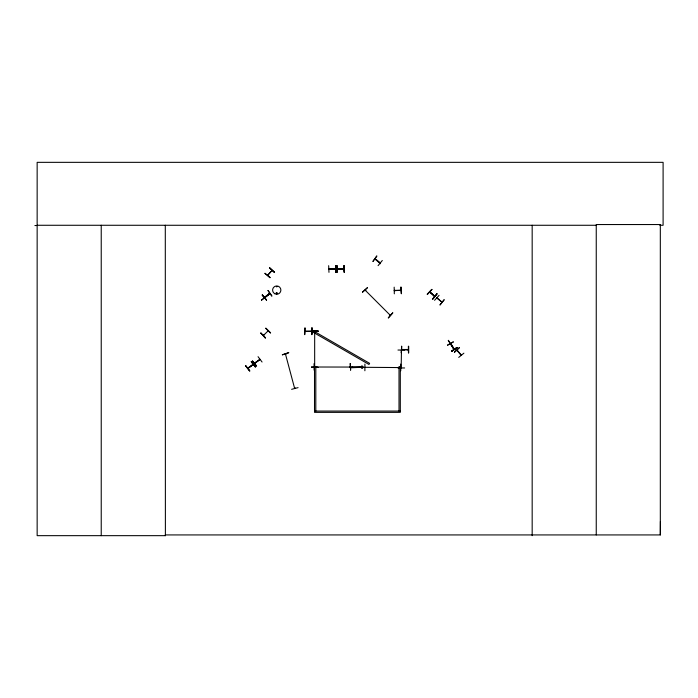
<?xml version="1.0" encoding="UTF-8"?>
<svg xmlns="http://www.w3.org/2000/svg" width="698" height="698" viewBox="0 0 698 698"><rect width="100%" height="100%" fill="white"/><g stroke="black" fill="none" stroke-linecap="round" stroke-linejoin="round"><path stroke-width="1.05" d="M659.837 225.271L663.1 225.271L663.1 162.337L37.151 162.337L37.151 535.663L165.391 535.663L165.304 534.93L660.317 534.93L660.413 521.432M430.186 292.602L429.837 291.834L434.61 296.493M434.147 296.022L434.819 296.222M436.835 298.002L441.947 302.155M269.393 293.867L269.707 293.282M264.594 297.566L269.62 293.282M247.799 368.143L253.13 364.251M254.691 363.405L260.084 359.47L254.578 363.126M365.717 290.359L365.124 290.132L365.778 290.403M390.33 315.339L390.016 314.702M314.946 332.047L314.946 331.306L314.719 331.978M315.007 366.956L314.964 366.371M277.106 286.634L276.391 286.73L277.062 286.546M277.368 293.378C275.274 290.813 276.548 295.123 277.045 293.736M456.954 350.344L461.046 355.256M374.905 258.975C389.03 271.409 371.58 254.988 375.472 259.516M379.59 262.832L380.253 262.937M294.984 388.315L294.853 387.8M314.676 331.445L314.667 366.982L314.711 366.354M429.645 292.061L434.653 296.441M267.552 275.265L272.019 270.414M401.184 367.933L401.455 350.37M454.276 349.105L450.751 343.573M267.596 331.384L267.927 330.625M461.369 355.169L457.19 350.152M351.766 367.34L351.033 367.628M329.037 268.896L335.703 268.852M337.317 268.896L338.059 268.887M305.061 331.201L305.663 331.498M314.528 366.773L315.13 367.043M394.283 290.377L395.094 290.673M400.286 290.63L400.957 290.333L394.3 290.638M272.019 270.484L267.779 275.361M401.69 349.489L402.432 349.489M407.615 349.794L408.225 349.428M294.94 388.306L294.818 387.809M378.08 265.668L382.303 260.494M329.107 268.896L335.564 269.149M337.387 268.896L343.983 268.852M343.337 269.114L343.922 269.079M305.803 331.428L305.201 331.166M311.134 331.428L311.674 331.341M314.597 366.773L315.13 366.738M315.269 367.008L314.597 367.008L350.204 367.061L349.637 366.712M394.353 290.377L400.818 290.298M364.949 367.305L400.53 367.576M401.716 349.759L408.365 349.724L401.83 349.454M270.187 277.499L265.048 273.25M427.263 294.216L431.931 289.434L427.246 294.198M427.455 294.382L431.861 289.373M432.594 298.91L437.009 293.91M434.584 300.315L439.059 295.367M253.2 364.583L247.912 368.387M362.567 292.139L367.497 287.628L362.55 292.113M260.93 333.068L265.388 338.05L260.921 333.077M265.65 328.348L270.431 333.007M263.425 335.459L268.145 330.843M285.473 353.965L285.569 354.558M459.319 347.735L454.433 352.289M454.407 352.254L459.293 347.709M458.726 357.393L463.891 353.171M262.178 295.079L266.575 300.105L262.204 295.062M265.249 297.252L264.463 297.296L269.655 293.326M269.899 293.518L264.769 297.618M263.207 335.345L263.984 335.005M245.548 365.804L249.779 370.97L245.574 365.787M255.468 366.825L251.245 361.643L255.442 366.843M258.051 356.687L262.055 362.018M254.613 363.178L259.944 359.287M248.008 368.37L253.313 364.496M256.585 366.005L252.362 360.831L256.55 366.031M447.619 345.152L453.421 341.837L447.601 345.126M450.777 343.634L454.11 349.314M451.449 351.129L457.068 347.534M451.589 351.338L457.199 347.744M276.644 292.828C276.085 294.853 277.891 291.86 276.356 293.317M291.616 389.318L298.072 387.634M343.852 269.149L337.335 269.158M311.125 331.122L318.166 331.288L305.078 331.463M311.596 331.463L305.201 331.463M349.637 366.747L350.239 366.773L349.637 367.043M375.184 258.853L380.236 262.884M436.983 297.837L441.851 302.077M337.431 269.192L344.001 269.21L337.919 268.852M336.968 272.342L336.959 265.676M344.376 272.299L343.966 265.633L344.35 272.299M400.931 287.114L401.35 293.779L400.984 287.114M394.309 293.823L394.169 287.157M305.043 327.981L304.712 334.656L304.947 327.981M318.166 330.913L311.491 331.323M305.131 331.201L318.166 331.192M350.221 363.553L350.605 370.228L350.265 363.553M364.923 364.086L364.88 370.76M400.643 364.086L400.783 370.76M311.491 367.087L318.166 367.375L311.491 367.043M314.179 370.228L314.161 363.562M397.965 350.038L404.631 350.064M397.965 367.942L404.631 367.968M34.9 225.533L37.151 225.524M37.151 225.271L596.249 225.271M335.712 269.096L329.055 269.158M408.365 346.269L408.461 352.944M401.76 349.489L408.295 349.489M314.51 411.061L400.303 411.061M361.581 365.988L362.358 365.988M361.599 366.45L362.332 366.459M361.695 367.776L362.419 367.776M361.669 368.239L362.445 368.247M285.7 353.903L285.892 354.471M363.789 367.628L363.056 367.34M429.933 291.921L434.758 296.214M269.489 268.023L274.567 272.351M264.882 273.433L269.969 277.76M365.551 290.56L365.124 290.132L390.278 315.295L389.85 314.868M265.894 328.112L270.606 332.833M260.869 333.138L265.589 337.849M262.431 294.879L266.496 300.166M251.271 361.625L255.241 366.991M245.775 365.639L249.736 370.996M294.617 388.35L285.482 354.104M344.062 265.633L344.105 272.299M337.204 265.676L337.247 272.342M335.773 265.633L335.817 272.299M328.967 272.342L328.671 265.676M314.414 363.562L314.458 370.228M311.762 327.938L311.797 334.604M660.317 534.93L660.317 224.547L596.249 224.547L596.249 534.93M532.173 225.271L532.173 535.663M408.705 346.269L408.705 352.944M399.012 411.061L399.012 366.59L400.303 366.59L400.303 412.352L314.51 412.352L314.51 366.59L315.81 366.59L315.81 411.061M165.295 225.271L165.391 535.663M101.227 225.271L101.227 535.663M351.871 366.755L351.871 367.48L362.951 367.41L362.96 366.834L351.871 366.755M313.76 331.096L313.114 332.222L368.963 364.461L369.608 363.344L313.76 331.096M376.807 256.07L372.889 261.48L376.78 256.053M269.672 267.814L274.506 272.421L269.672 267.814M436.939 293.849L432.804 299.093L436.939 293.849M444.137 299.843L439.932 305.035L444.068 299.782M392.756 312.887L388.332 317.895L392.756 312.887M268.023 290.516L271.827 296.004L268.023 290.516M269.681 293.745L261.523 300.123L269.681 293.745M457.015 347.456L451.606 351.364L457.015 347.456M448.317 340.371L453.796 349.157L448.317 340.371M288.702 352.691L282.367 354.811L288.702 352.691M336.052 265.624L335.738 272.299L336.052 265.624M312.085 327.938L311.753 334.612L312.05 327.938M401.69 346.269L401.324 352.944L401.647 346.269M363.928 367.34L350.885 367.628L363.928 367.34M274.663 293.692A4.153 4.153 0 0 0 280.893 290.098A4.153 4.153 0 0 0 274.663 286.503A4.153 4.153 0 0 0 274.663 293.692"/></g></svg>
